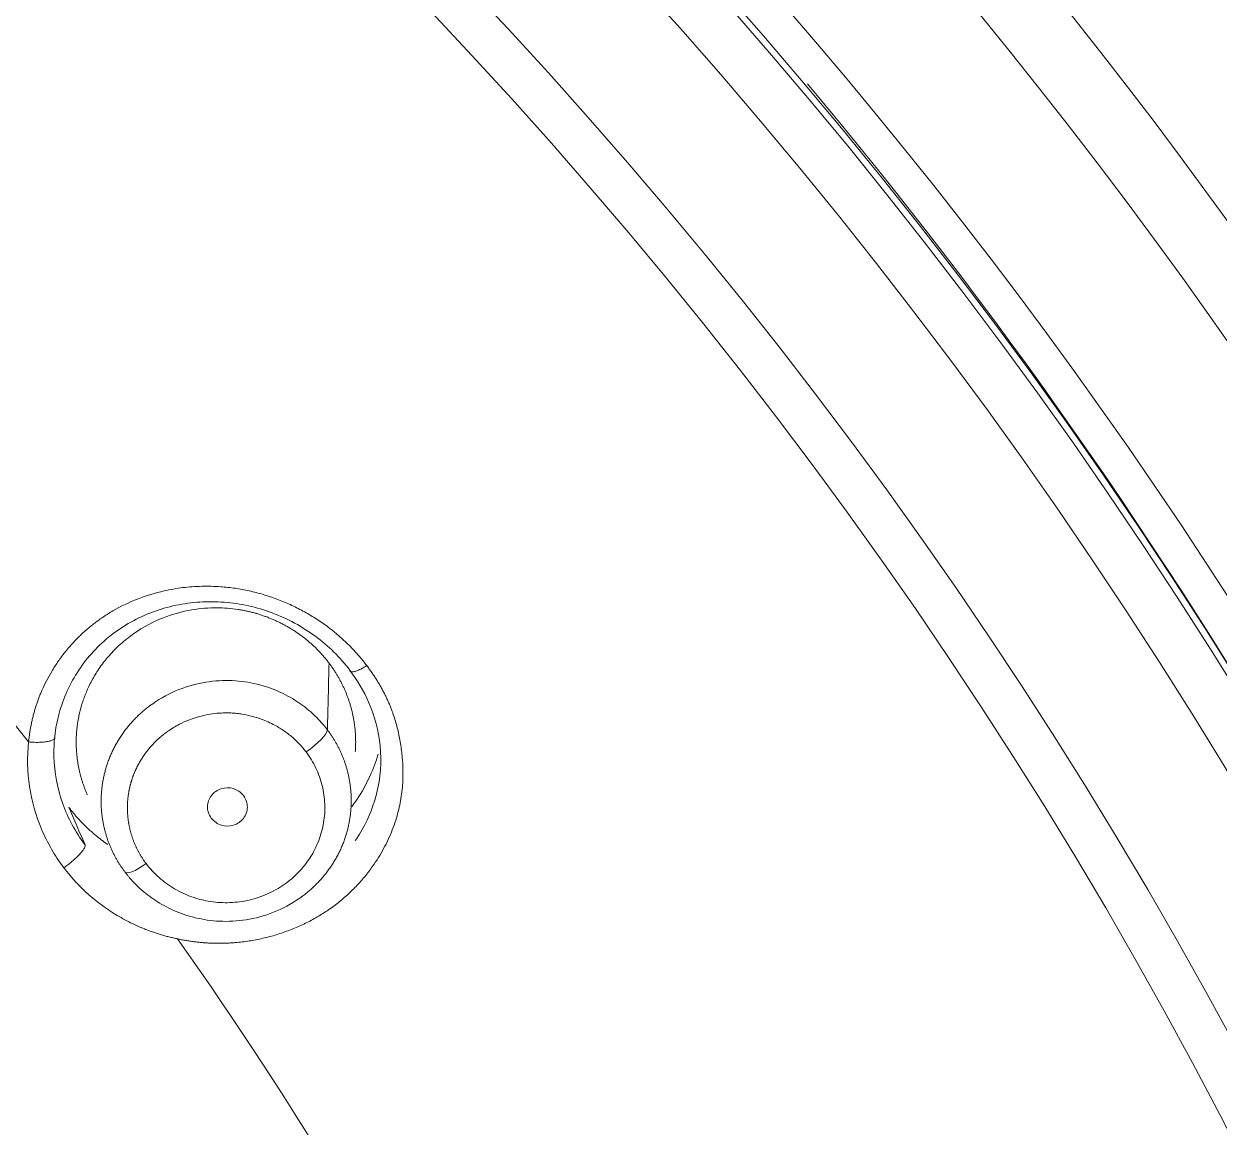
# Model space of a CAD drawing. Extents: x 19821 to 22981, y -91 to 2224.
# Drawn here: x 20782.71 to 20796.28, y 1236.83 to 1249.35 of the extents above; entities that cross this region are included whole.
import ezdxf

# ---------------------------------------------------------------- set-up
doc = ezdxf.new("R2010")
doc.units = 0
doc.header["$LTSCALE"] = 10
doc.header["$MEASUREMENT"] = 0
doc.layers.add('1', color=7, linetype='CONTINUOUS')

msp = doc.modelspace()

# ---------------------------------------------------------------- linework, layer by layer
at = {"layer": '1', "color": 7, "linetype": 'Continuous', "lineweight": 13}
msp.add_line((20786.4073618368, 1242.014624122625), (20786.40736234327, 1242.014645130029), dxfattribs=at)
at = {"layer": '1', "color": 7, "linetype": 'Continuous', "lineweight": 18}
for centre, major_axis, ratio, start_param, end_param in [((20744.93100807942, 1212.861490430494), (62.57703589943, 0), 0.9612616959385202, 0, 3.141593206878729), ((20744.93100807943, 1212.246531548563), (-60.5, 0), 0.9612616959383172, 2.420581370698847, 4.712388980392485), ((20744.93100807943, 1212.384350226471), (60, 0), 0.9612616959383171, 4.724169612251052, 7.853981633982277), ((20744.93100807943, 1212.384350226471), (-59.925, 0), 0.9612616959383171, 1.570796326805784, 4.712388980392484), ((20744.93100807943, 1212.542884949659), (-59.925, 0), 0.9612616959383171, 3.14159265931973, 3.81953853723583), ((20785.9096061595, 1241.169076759238), (0.2395558133773922, 0.1805826644781737), 0.2231735886216151, 4.546255951869727, 6.108139448647211), ((20784.09477280762, 1239.901619575449), (-0.2395542298083578, -0.1805847732697798), 0.2232231450536795, 6.229464851439817, 7.68672945488295)]:
    msp.add_ellipse(centre, major_axis=major_axis, ratio=ratio, start_param=start_param, end_param=end_param, dxfattribs=at)
at = {"layer": '1', "color": 7, "linetype": 'Continuous', "lineweight": 13}
for centre, major_axis, ratio, start_param, end_param in [((20744.93100807943, 1212.541177986808), (61.96284250743, 0), 0.9612616959383171, 0.4239591328999139, 1.570796326820859), ((20744.93100807943, 1212.246531548563), (-59.42499999999999, 0), 0.9612616959383172, 1.57079632680269, 4.70193997549423), ((20744.93100807943, 1212.246531548563), (-57.94795379563, 0), 0.9612616959383172, 1.579186643142851, 4.712388980392485), ((20744.93100807943, 1212.291039360163), (57.40309474942, 0), 0.9612616959383172, 4.721078928829572, 7.853981633982278), ((20744.93100807943, 1213.073443616014), (-47.825, 0), 0.9612616959383173, 3.79997457909038, 3.949286193912288), ((20744.93100807943, 1213.073443616014), (-47.825, 0), 0.9612616959383173, 3.590535068855235, 3.73984668367378)]:
    msp.add_ellipse(centre, major_axis=major_axis, ratio=ratio, start_param=start_param, end_param=end_param, dxfattribs=at)
at = {"layer": '1', "color": 7, "linetype": 'Continuous', "lineweight": 18}
for points, knots in [([(20807.83013258362, 1218.028395303761), (20807.83009772992, 1219.201534630293), (20807.79451107177, 1220.363144359714), (20807.65649296922, 1222.659558146749), (20807.55406298769, 1223.794362629575), (20807.28673348212, 1226.033877563589), (20807.12183530389, 1227.138588533173), (20806.73401577585, 1229.315071350279), (20806.51109565349, 1230.386843794175), (20806.0117111331, 1232.495030958409), (20805.73524784437, 1233.53144633877), (20805.13325336308, 1235.566908362037), (20804.80772316319, 1236.565955715241), (20804.11203718499, 1238.525057651513), (20803.37172661739, 1240.445167539284), (20802.14052748494, 1243.204579826225), (20800.80147463485, 1245.840488813476), (20799.36712331265, 1248.351100029046), (20797.84964905187, 1250.735503284117), (20796.26080150214, 1252.993600811224), (20794.61186657803, 1255.126035848671), (20792.91363638316, 1257.134122278842), (20791.75546974632, 1258.391225122721), (20790.87952536469, 1259.304056215836), (20790.43972122144, 1259.752974740323), (20789.92392087802, 1260.263746838181), (20789.66540895136, 1260.515911916563), (20789.53600776757, 1260.641191818246), (20789.47127182965, 1260.703631439816), (20789.43889514372, 1260.73480120982), (20789.42270463642, 1260.750373589836), (20789.41460884356, 1260.758156654249), (20789.41056081256, 1260.762047405138), (20789.40853676344, 1260.763992585264), (20789.40752473048, 1260.764965126498), (20789.40709100027, 1260.765381919421), (20789.4068018464, 1260.765659779045), (20789.4066959699, 1260.765761519415), (20787.90509952382, 1262.20867799155), (20786.33337676491, 1263.572766014735), (20783.06857249459, 1266.13326911883), (20781.37549951299, 1267.329684318403), (20777.88783876967, 1269.546634577834), (20776.09325919072, 1270.567170615819), (20772.42274415868, 1272.42630132633), (20770.54681646061, 1273.264897762705), (20766.73383965808, 1274.756192591304), (20764.79679781251, 1275.408893454457), (20760.88167727899, 1276.526481170611), (20758.90360529766, 1276.99137111966), (20754.92614946153, 1277.733377925317), (20752.92677171687, 1278.010498419293), (20748.92587731413, 1278.378862784801), (20746.9243661371, 1278.47011075074), (20744.93100898635, 1278.470238262904)], [0, 0, 0, 0, 0.03124999999976268, 0.03124999999976268, 0.06249999999952535, 0.06249999999952535, 0.09374999999928803, 0.09374999999928803, 0.1249999999990507, 0.1249999999990507, 0.1562499999988134, 0.1562499999988134, 0.1874999999985761, 0.1874999999985761, 0.2187499999983387, 0.2499999999981014, 0.2812499999978641, 0.3124999999976268, 0.3437499999973895, 0.3749999999971523, 0.4062499999969151, 0.4374999999966779, 0.4687499999964407, 0.4687499999964407, 0.4843749999963221, 0.4921874999962627, 0.4960937499962328, 0.4980468749962177, 0.4990234374962104, 0.4995117187462068, 0.499755859371205, 0.4998779296837041, 0.4999389648399537, 0.4999694824180784, 0.4999847412071408, 0.499992370601672, 0.499992370601672, 0.4999999999962033, 0.4999999999962033, 0.5624999999966779, 0.5624999999966779, 0.6249999999971524, 0.6249999999971524, 0.687499999997627, 0.687499999997627, 0.7499999999981016, 0.7499999999981016, 0.8124999999985762, 0.8124999999985762, 0.8749999999990508, 0.8749999999990508, 0.9374999999995254, 0.9374999999995254, 1, 1, 1, 1]), ([(20782.75976766099, 1241.201085820118), (20782.76056971153, 1241.208991835164), (20782.76217161034, 1241.224782156916), (20782.76491575069, 1241.248396091085), (20782.76790611509, 1241.27191471924), (20782.77116749772, 1241.295335350278), (20782.7746936126, 1241.318658618538), (20782.77848646867, 1241.341884261115), (20782.7825458594, 1241.365012245009), (20782.78687216881, 1241.388042466179), (20782.79146562216, 1241.410974829886), (20782.79632648606, 1241.433809229218), (20782.80145501499, 1241.456545550807), (20782.80685146559, 1241.479183673283), (20782.8125160928, 1241.501723467672), (20782.81844915087, 1241.524164797267), (20782.82465089309, 1241.54650751765), (20782.83112157184, 1241.568751476663), (20782.8378614385, 1241.590896514417), (20782.84487074366, 1241.612942463184), (20782.85214973638, 1241.634889147754), (20782.85969866664, 1241.656736384028), (20782.86751777633, 1241.678483984196), (20782.87560733277, 1241.700131737357), (20782.88396750341, 1241.721679481777), (20782.89259882366, 1241.74312683509), (20782.90150044988, 1241.764474201574), (20782.92369026104, 1241.815848034301), (20782.96193148072, 1241.896049817332), (20783.02114572831, 1242.002546622008), (20783.08718916459, 1242.105514022512), (20783.1601006599, 1242.20489097051), (20783.23920932197, 1242.299888034192), (20783.32399412705, 1242.389808690212), (20783.41410986038, 1242.473787393448), (20783.50963159059, 1242.551911228301), (20783.61061061932, 1242.624118641842), (20783.76879201092, 1242.722520519277), (20783.99539411061, 1242.831448718519), (20784.26507546277, 1242.912997417477), (20784.51022565343, 1242.955717493037), (20784.72473352603, 1242.971462183299), (20784.92319034019, 1242.966485740625), (20785.10351554637, 1242.946897895722), (20785.26453838096, 1242.917476672219), (20785.42318496806, 1242.876431935329), (20785.57863292316, 1242.823992358964), (20785.72980495942, 1242.761144090807), (20785.87556349938, 1242.688523519982), (20786.01535727607, 1242.606327807472), (20786.11693403184, 1242.536762706094), (20786.18429243017, 1242.486094319232), (20786.22018929591, 1242.45790470417), (20786.25543285215, 1242.429036372779), (20786.29001991633, 1242.399488472179), (20786.32394931289, 1242.369264001547), (20786.35721927637, 1242.338364871877), (20786.38982818524, 1242.306793252817), (20786.4217742206, 1242.274551120794), (20786.45305599798, 1242.24164071914), (20786.48367037455, 1242.208063164526), (20786.51362061523, 1242.173823577219), (20786.54288579874, 1242.138911876209), (20786.57153554809, 1242.103374795074), (20786.59000595316, 1242.079206258827), (20786.59925936053, 1242.067098169658)], [0, 0, 0, 0, 0.004807598211173302, 0.009601995717585434, 0.01438380643158646, 0.0191536494966771, 0.02391214911948726, 0.02865993439302683, 0.03339763911136876, 0.03812590157602639, 0.04284536439416761, 0.04755667426901837, 0.05226048178270938, 0.05695744117190009, 0.06164821009658113, 0.06633344940240518, 0.07101382287699554, 0.07568999700067923, 0.08036264069212051, 0.08503242504935901, 0.08970002308676155, 0.09436610946845674, 0.09903136023877614, 0.103696452550315, 0.1083620643901481, 0.1130288743048449, 0.1176975611248438, 0.122368803688808, 0.1469182714164262, 0.1714636914474834, 0.1960940427754621, 0.2208982774895629, 0.2459644400827919, 0.2707668363624098, 0.2954820024184532, 0.3202046689104512, 0.3450309458998149, 0.3700572250790965, 0.4319280817799689, 0.4947123456250521, 0.5368442066834986, 0.57884144144514, 0.6211205105783445, 0.6530536782365033, 0.6847938995435434, 0.7165176943848152, 0.7484015774874578, 0.7801617162571592, 0.8116772018231567, 0.8431065598764845, 0.8746088485981507, 0.883532906309668, 0.892446257099041, 0.9013528408415497, 0.9102566024158729, 0.9191614864363408, 0.9280714319780736, 0.9369903673299578, 0.9459222048100335, 0.954870835676911, 0.9638401251694275, 0.972833907704815, 0.9818559822633912, 0.9909101079850625, 1, 1, 1, 1]), ([(20783.05671855379, 1241.262721405374), (20783.06633961311, 1241.351975030067), (20783.08301588254, 1241.440433138288), (20783.13019883934, 1241.613548984188), (20783.16075809705, 1241.69819180786), (20783.23499378171, 1241.86159066154), (20783.27864541833, 1241.94035372441), (20783.37802577071, 1242.089999364672), (20783.4337984736, 1242.160843101856), (20783.55603204321, 1242.292994131213), (20783.62247551458, 1242.354316783272), (20783.76442081869, 1242.465982394966), (20783.83994522449, 1242.516274774643), (20783.99824914804, 1242.604872499693), (20784.08102002604, 1242.643197204406), (20784.25189277595, 1242.707123088772), (20784.33999942059, 1242.732678416716), (20784.51959643161, 1242.770678874524), (20784.61108466443, 1242.783144502279), (20784.79546906288, 1242.794852891757), (20784.88836517598, 1242.794059534559), (20785.07359420618, 1242.779363081796), (20785.16592715445, 1242.765481316079), (20785.34805911478, 1242.724989233502), (20785.43785746653, 1242.698341976454), (20785.6129537573, 1242.632899589765), (20785.69825221325, 1242.594133370596), (20785.86238849119, 1242.50538414989), (20785.94120968018, 1242.455370436806), (20786.09053138898, 1242.345186405281), (20786.1610478555, 1242.285045530903), (20786.29209148977, 1242.15602079194), (20786.3525908326, 1242.087093123384), (20786.40732690195, 1242.01459985382)], [0, 0, 0, 0, 0.0625, 0.0625, 0.125, 0.125, 0.1875, 0.1875, 0.25, 0.25, 0.3125, 0.3125, 0.375, 0.375, 0.4375, 0.4375, 0.5, 0.5, 0.5625, 0.5625, 0.625, 0.625, 0.6875, 0.6875, 0.75, 0.75, 0.8125, 0.8125, 0.875, 0.875, 0.9375, 0.9375, 1, 1, 1, 1]), ([(20783.42584566318, 1240.601766827378), (20783.42150837759, 1240.611589707557), (20783.41223329063, 1240.633225459386), (20783.39870729683, 1240.666965837188), (20783.38532831534, 1240.703012463784), (20783.37287016492, 1240.739450549233), (20783.36134687882, 1240.77625886954), (20783.35077198738, 1240.813415710904), (20783.34115850087, 1240.850898879497), (20783.33251889215, 1240.888685711614), (20783.3248650796, 1240.926753084446), (20783.31820841015, 1240.965077427392), (20783.31255964255, 1241.003634733966), (20783.30792893082, 1241.042400574257), (20783.30432580795, 1241.081350107977), (20783.30175916982, 1241.120458098018), (20783.30023725951, 1241.15969892481), (20783.2997676513, 1241.199046600387), (20783.30035723735, 1241.238474786191), (20783.30201220588, 1241.277956799597), (20783.30473805251, 1241.31746566529), (20783.30853946943, 1241.356974001382), (20783.31342069334, 1241.396454526811), (20783.32279652503, 1241.458437181738), (20783.34066200493, 1241.546277950962), (20783.37379928696, 1241.662243859899), (20783.42104257661, 1241.786374774109), (20783.48503802879, 1241.916680364714), (20783.56836545974, 1242.050569643174), (20783.67337850913, 1242.18476927587), (20783.80207672045, 1242.315312070739), (20784.0003085584, 1242.472886081156), (20784.2709935432, 1242.617487710452), (20784.59589998414, 1242.707218363447), (20784.88314991691, 1242.730299598524), (20785.0655446508, 1242.715841985281), (20785.15833491365, 1242.701094778443), (20785.18012446012, 1242.697330957311), (20785.20183222264, 1242.693280371922), (20785.22345469741, 1242.688944663834), (20785.24498778767, 1242.684325627007), (20785.26642760556, 1242.679425077406), (20785.28777025834, 1242.674244886911), (20785.30901190631, 1242.66878697327), (20785.33014874799, 1242.663053301814), (20785.35117702477, 1242.657045884008), (20785.37209302032, 1242.65076677685), (20785.39289306137, 1242.644218082039), (20785.41357351812, 1242.637401945199), (20785.43413080476, 1242.630320555083), (20785.45456137985, 1242.622976142777), (20785.47486174685, 1242.615370980906), (20785.49502845446, 1242.607507382832), (20785.51505809709, 1242.599387701851), (20785.53494731525, 1242.591014330389), (20785.55469279589, 1242.582389699196), (20785.5742912728, 1242.573516276537), (20785.59373952697, 1242.564396567384), (20785.61303438693, 1242.555033112606), (20785.63217272903, 1242.545428488155), (20785.65115147782, 1242.535585304255), (20785.66996760629, 1242.525506204591), (20785.68861813617, 1242.515193865494), (20785.70710013823, 1242.504650995126), (20785.72541073249, 1242.493880332673), (20785.74354708848, 1242.482884647527), (20785.76150642548, 1242.471666738473), (20785.77928601272, 1242.460229432882), (20785.79688316958, 1242.448575585899), (20785.81429526578, 1242.436708079629), (20785.83151972159, 1242.424629822334), (20785.84855400791, 1242.412343747624), (20785.8653956465, 1242.39985281365), (20785.88204221008, 1242.387160002305), (20785.89849132244, 1242.374268318417), (20785.9147406586, 1242.361180788955), (20785.93078794484, 1242.347900462227), (20785.94663095882, 1242.334430407092), (20785.96226752968, 1242.320773712161), (20785.97769553804, 1242.306933485012), (20785.9929129161, 1242.292912851407), (20786.00791764762, 1242.278714954497), (20786.02270776807, 1242.264342954085), (20786.03728136433, 1242.249800025688), (20786.0516365756, 1242.235089360375), (20786.06577159017, 1242.220214161728), (20786.07968465742, 1242.20517765353), (20786.09337404282, 1242.189983047513), (20786.10683819569, 1242.174633659934), (20786.12007512367, 1242.159132473685), (20786.13308472311, 1242.143483766149), (20786.14586009655, 1242.127687040928), (20786.15841990004, 1242.111759632298), (20786.1666032387, 1242.101015339265), (20786.17069254714, 1242.095646292464)], [0, 0, 0, 0, 0.007206846229257506, 0.01580301876885805, 0.02441778590087252, 0.03305114296197935, 0.04170308510808354, 0.05037360731508218, 0.05906270437961769, 0.06777037091982026, 0.07649660137605326, 0.0852413900116479, 0.09400473091362228, 0.1027866179934057, 0.1115870449875529, 0.1204060054584441, 0.129243492794993, 0.1380995002133322, 0.1469740207575033, 0.1558670473001377, 0.1647785725431297, 0.1737085890183021, 0.1826570890880725, 0.1916240649461021, 0.2160026818245767, 0.2430551203922038, 0.2727792231971908, 0.305172484220103, 0.3402320637630345, 0.3779547981197129, 0.4183372061059645, 0.461375493625912, 0.5445725183398681, 0.6171879232736196, 0.6792277689603381, 0.7306969541890737, 0.7354927117233983, 0.7402830307454776, 0.7450679157901798, 0.7498473713899063, 0.7546214020746203, 0.7593900123718554, 0.7641532068067377, 0.7689109899020041, 0.7736633661780198, 0.7784103401528052, 0.7831519163420338, 0.7878880992590771, 0.7926188934149998, 0.7973443033185985, 0.8020643334764055, 0.8067789883927156, 0.8114882725696029, 0.8161921905069435, 0.820890746702426, 0.8255839456515786, 0.83027179184779, 0.8349542897823229, 0.8396314439443348, 0.8443032588209005, 0.8489697388970305, 0.8536308886556889, 0.8582867125778173, 0.8629372151423514, 0.8675824008262413, 0.8722222741044742, 0.8768568394500963, 0.8814861013342215, 0.8861100642260686, 0.8907287325929713, 0.8953421109003968, 0.8999502036119783, 0.9045530151895231, 0.90915055009304, 0.9137428127807602, 0.9183298077091548, 0.9229115393329625, 0.927488012105204, 0.9320592304772058, 0.9366251988986222, 0.9411859218174584, 0.9457414036800909, 0.9502916489312825, 0.9548366620142206, 0.9593764473705201, 0.9639110094402583, 0.9684403526619925, 0.9729644814727825, 0.9774834003082123, 0.981997113602413, 0.9865056257880883, 0.9910089412965334, 0.995507064557653, 1, 1, 1, 1]), ([(20786.17069254714, 1242.095646292461), (20786.17823342139, 1242.085521810297), (20786.19333145716, 1242.065250978479), (20786.21500746822, 1242.034144039504), (20786.235981237, 1242.002502486015), (20786.25616425308, 1241.970292846553), (20786.27555789773, 1241.937544793085), (20786.2941398106, 1241.904271711937), (20786.31189445818, 1241.87049205014), (20786.32880493852, 1241.836223571036), (20786.34485520631, 1241.801484891661), (20786.36002949667, 1241.766295062028), (20786.37431250214, 1241.730673670112), (20786.38768934697, 1241.694640804856), (20786.40014561598, 1241.658217056673), (20786.41166736857, 1241.62142350719), (20786.42224115672, 1241.584281721205), (20786.43185404166, 1241.546813737358), (20786.4404936109, 1241.509042058466), (20786.44814799489, 1241.470989641252), (20786.45480588362, 1241.43267988554), (20786.46045654308, 1241.394136622899), (20786.46508983141, 1241.35538410474), (20786.46869621499, 1241.316446989846), (20786.47126678422, 1241.277350331399), (20786.472793269, 1241.238119563289), (20786.47326805427, 1241.198780486503), (20786.47268419424, 1241.159359252591), (20786.4711458268, 1241.122525624793), (20786.46958075247, 1241.098852714277), (20786.46877092363, 1241.08833042147)], [0, 0, 0, 0, 0.03494622016001731, 0.06996791935107693, 0.1050652181298286, 0.1402382371241883, 0.1754870970354819, 0.2108119186405772, 0.2462128227939868, 0.2816899304299887, 0.317243362564681, 0.352873240298072, 0.3885796848161053, 0.4243628173926985, 0.4602227593917478, 0.4961596322691426, 0.5321735575747377, 0.5682646569543128, 0.6044330521515232, 0.6406788650098508, 0.6770022174744942, 0.7134032315942946, 0.7498820295236079, 0.7864387335241984, 0.8230734659670665, 0.8597863493343162, 0.8965775062209755, 0.9334470593367996, 0.9703951315080906, 1, 1, 1, 1]), ([(20786.40738033737, 1242.014636986918), (20786.4932365207, 1241.901033543412), (20786.65412517427, 1241.626465468507), (20786.78093874178, 1241.143517645419), (20786.75316150701, 1240.760973367916), (20786.69621931252, 1240.557186501248), (20786.68765967417, 1240.529496986383)], [0, 0, 0, 0, 0.2618343574176484, 0.5878534746516584, 0.9435661038912269, 1, 1, 1, 1]), ([(20786.59925936053, 1242.067098169658), (20786.60412075924, 1242.060625483421), (20786.61382257289, 1242.047708049688), (20786.62807667874, 1242.028208135138), (20786.64207096218, 1242.008671904689), (20786.65578647838, 1241.989087858342), (20786.6692281613, 1241.969459503151), (20786.68239458646, 1241.949786341464), (20786.69528602235, 1241.930068933261), (20786.70790228622, 1241.910307548019), (20786.72024331521, 1241.890502523787), (20786.7323090142, 1241.870654171538), (20786.74409929632, 1241.850762800665), (20786.75561407217, 1241.830828712187), (20786.76685325271, 1241.810852200573), (20786.77781674846, 1241.79083355326), (20786.78850446973, 1241.770773050793), (20786.79891632657, 1241.750670966792), (20786.80905222878, 1241.730527567976), (20786.81891208583, 1241.710343114147), (20786.82849580732, 1241.690117858264), (20786.83780330123, 1241.669852046209), (20786.84683448035, 1241.649545917691), (20786.85558923857, 1241.629199702917), (20786.86406753908, 1241.608813635006), (20786.87226908614, 1241.588387903842), (20786.88019454667, 1241.567922827832), (20786.89430049427, 1241.530096549971), (20786.91344255407, 1241.474098374286), (20786.93571145496, 1241.399018774546), (20786.95526485692, 1241.321889049859), (20786.97772454802, 1241.216184980436), (20786.99841233301, 1241.08210974751), (20787.00944387459, 1240.939003554176), (20787.01080801853, 1240.815335563987), (20787.00605527127, 1240.711435422296), (20786.99547436551, 1240.609064886666), (20786.97905057666, 1240.508223462964), (20786.9568187919, 1240.4089008445), (20786.93809316752, 1240.343732371628), (20786.9278120599, 1240.311426388667), (20786.92780805315, 1240.311413798875)], [0, 0, 0, 0, 0.01263346303874114, 0.02521239492159794, 0.03773806016366373, 0.05021174108287552, 0.0626347376904382, 0.07500836756036901, 0.08733396567789783, 0.09961288426575633, 0.1118464925883121, 0.1240361767328197, 0.136183339367532, 0.1482893994762982, 0.1603557920694395, 0.172383967870598, 0.1843753929795668, 0.1963315485108909, 0.2082539302084007, 0.2201440480356612, 0.2320034257425837, 0.2438336004084364, 0.2556361219616147, 0.2674125526766211, 0.2791644666487552, 0.2908934492471564, 0.3026010965469042, 0.314289014740986, 0.3555809626519231, 0.39763164821929, 0.4404991808449581, 0.4842383340055477, 0.5728995034458364, 0.6612404980990471, 0.7188461544210739, 0.7757891348017055, 0.8322188719928192, 0.888288977455667, 0.9441560289889209, 0.9999782372725732, 1, 1, 1, 1]), ([(20786.15229752718, 1241.337889802156), (20786.1488982103, 1241.342345036029), (20786.14209480422, 1241.351261758523), (20786.13166919591, 1241.364493086332), (20786.12107432362, 1241.37762798159), (20786.11029537311, 1241.390653320989), (20786.0600772196, 1241.449847241921), (20785.95736697614, 1241.553271472266), (20785.77984156599, 1241.685054858132), (20785.56454325245, 1241.796162604147), (20785.31299490755, 1241.874625675475), (20785.03041767816, 1241.907650381264), (20784.72655139141, 1241.882528225303), (20784.41643105008, 1241.788320920957), (20784.20691849144, 1241.667367696367), (20784.08751501538, 1241.574130568081), (20784.04317371246, 1241.536465134001), (20784.00087521015, 1241.497430113698), (20783.96063918369, 1241.457135225897), (20783.92248716716, 1241.415691487732), (20783.88643256708, 1241.373207610773), (20783.85248360808, 1241.329790634351), (20783.82064286922, 1241.285545464406), (20783.79090772785, 1241.240574726522), (20783.76327056868, 1241.194978560422), (20783.73771905823, 1241.148854453861), (20783.71423640395, 1241.10229708943), (20783.69280161796, 1241.055398210563), (20783.67338977871, 1241.008246504382), (20783.65597229129, 1240.960927501212), (20783.64051714498, 1240.91352349001), (20783.6269891674, 1240.866113449064), (20783.61535027446, 1240.818772991262), (20783.60555971558, 1240.771574323233), (20783.59757431332, 1240.724586217652), (20783.59134869724, 1240.67787399798), (20783.58683553114, 1240.63149953493), (20783.58398573352, 1240.585521253933), (20783.58274869086, 1240.539994152898), (20783.58307246322, 1240.494969829543), (20783.58490398224, 1240.450496517627), (20783.58818924096, 1240.406619131366), (20783.59287347561, 1240.363379317402), (20783.59890133901, 1240.320815513628), (20783.60621706572, 1240.278963014274), (20783.61476462866, 1240.237854040612), (20783.62448788741, 1240.1975178167), (20783.63533072808, 1240.157980649571), (20783.64723719495, 1240.119266013387), (20783.66015161347, 1240.081394636755), (20783.67401870643, 1240.044384593756), (20783.68878369768, 1240.008251394298), (20783.70439242403, 1239.973008087663), (20783.72079138092, 1239.938665326442), (20783.73792797472, 1239.905231581971), (20783.75574998496, 1239.872712810597), (20783.77420788073, 1239.841114130426), (20783.79324667445, 1239.810434152444), (20783.81283596658, 1239.780686146993), (20783.83286048144, 1239.751821202208), (20783.84673660299, 1239.733140991477), (20783.85362307914, 1239.723870329998)], [0, 0, 0, 0, 0.003868486605274475, 0.007742404220067887, 0.01162175286253052, 0.01550653254996437, 0.01939674329867808, 0.06511036068710761, 0.115265789165521, 0.1698603980728053, 0.2288910201391953, 0.2923537997372409, 0.3602440035264519, 0.4325557949136037, 0.5092819733482086, 0.5226462701144002, 0.5358905861113211, 0.5490149242554914, 0.5620192884145859, 0.5749036833582338, 0.5876681147097174, 0.6003125888985672, 0.6128371131140391, 0.6252416952594966, 0.6375263439076813, 0.6496910682568874, 0.6617358780880263, 0.6736607837226032, 0.6854657959815873, 0.6971509261451764, 0.7087161859134834, 0.7201615873681163, 0.731487142934666, 0.7426928653461038, 0.753778767607084, 0.7647448629591684, 0.7755911648469499, 0.7863176868851012, 0.796924442826335, 0.8074114465302853, 0.81777871193331, 0.8280262530192106, 0.8381540837908991, 0.848162218242964, 0.8580506703351972, 0.8678194539670446, 0.8774685829529949, 0.886998070998929, 0.8964079316794041, 0.9056981784159011, 0.9148688244560361, 0.9239198828537388, 0.9328513664504056, 0.9416632878570433, 0.9503556594373963, 0.9589284932920898, 0.9673818012437796, 0.9757155948233333, 0.9839298852570427, 0.9920246834549146, 1, 1, 1, 1]), ([(20783.85362042404, 1239.72386857497), (20783.85706609155, 1239.719352960286), (20783.8639357133, 1239.710350186569), (20783.87442440137, 1239.697044294199), (20783.88500109437, 1239.683937676784), (20783.89567690341, 1239.671040674064), (20783.94532728658, 1239.612512984447), (20784.04697464095, 1239.509960290217), (20784.22290520522, 1239.378722319692), (20784.43697422639, 1239.267384233836), (20784.68792595883, 1239.188126700152), (20784.97074078014, 1239.154077012543), (20785.27574963209, 1239.178384125486), (20785.58778220879, 1239.272485430732), (20785.79867766189, 1239.394066573062), (20785.91878675143, 1239.487908940072), (20785.96324462928, 1239.525706191959), (20786.00564352435, 1239.564878105821), (20786.04596390837, 1239.605313556053), (20786.08418449339, 1239.646899996295), (20786.12029223178, 1239.689527293288), (20786.1542793573, 1239.733087039601), (20786.186143842, 1239.77747303476), (20786.21588894394, 1239.822581431817), (20786.24352299017, 1239.868310946981), (20786.26905909424, 1239.914563027833), (20786.29251488926, 1239.961242008402), (20786.31391225648, 1240.008255244338), (20786.33327705605, 1240.055513230747), (20786.35063885952, 1240.102929702821), (20786.36603068519, 1240.150421720089), (20786.37948873721, 1240.197909734947), (20786.39105214918, 1240.245317646209), (20786.40076273279, 1240.292572838412), (20786.40866473229, 1240.339606207612), (20786.41480458522, 1240.386352174443), (20786.41923068996, 1240.43274868517), (20786.42199318046, 1240.478737201497), (20786.42314370855, 1240.524262679879), (20786.42273523418, 1240.569273541062), (20786.4208218237, 1240.613721630592), (20786.41745845664, 1240.657562170988), (20786.41270084085, 1240.700753706285), (20786.40660523633, 1240.743258039628), (20786.39922828778, 1240.78504016456), (20786.39062686577, 1240.826068190662), (20786.38085791676, 1240.86631326414), (20786.36997832174, 1240.905749483975), (20786.35804476338, 1240.944353814139), (20786.34511360208, 1240.982105992682), (20786.33124075923, 1241.018988437179), (20786.31648161296, 1241.054986150889), (20786.30089088621, 1241.090086615894), (20786.28452260069, 1241.124279725614), (20786.26742982628, 1241.157557567175), (20786.2496652136, 1241.189914748209), (20786.2312786998, 1241.221346732028), (20786.2123255725, 1241.25185544623), (20786.19283674534, 1241.281428334656), (20786.17292699613, 1241.310114345914), (20786.1591369389, 1241.328677306722), (20786.15229454885, 1241.33788792972)], [0, 0, 0, 0, 0.003921000295557931, 0.007817291970782889, 0.01168887573164559, 0.01553575227241693, 0.01935792227559999, 0.06457345313023524, 0.1143709244047263, 0.168750230807361, 0.2277112599794945, 0.2912537375338883, 0.3593770322298268, 0.4320799226338559, 0.5093603260895486, 0.52276614757888, 0.5360504286527853, 0.549213142775019, 0.5622542648083049, 0.5751737709650733, 0.5879716387590698, 0.600647846957819, 0.6132023755359799, 0.6256352056295565, 0.6379463194909977, 0.6501357004451732, 0.6622033328462313, 0.6741492020353539, 0.6859732942993867, 0.6976755968303721, 0.7092560976859755, 0.7207147857508052, 0.7320516506986423, 0.7432666829555681, 0.754359873663998, 0.7653312146476335, 0.7761806983773202, 0.7869083179378267, 0.7975140669955461, 0.8079979397671113, 0.8183599309889502, 0.8286000358877679, 0.8387182501519597, 0.8487145699039732, 0.8585889916736126, 0.8683415123722865, 0.8779721292682198, 0.8874808399626278, 0.896867642366845, 0.9061325346804496, 0.9152755153703555, 0.9242965831508905, 0.9331957369648904, 0.9419729759657941, 0.9506282995007532, 0.959161707094779, 0.9675731984359328, 0.9758627733615773, 0.9840304318456963, 0.9920761739873096, 1, 1, 1, 1]), ([(20783.15975868786, 1239.77224975475), (20783.05543614176, 1239.910238138111), (20782.88780044432, 1240.200995861923), (20782.7488121424, 1240.694997389523), (20782.74144632534, 1241.029747195546), (20782.75976493771, 1241.201061682248)], [0, 0, 0, 0, 0.3333388388232051, 0.6666776776465102, 1, 1, 1, 1]), ([(20783.40089336688, 1240.03273699558), (20783.39916480567, 1240.035023370329), (20783.29200183567, 1240.177483729617), (20783.11891927632, 1240.498585364315), (20783.03801706583, 1240.928096136549), (20783.04856167451, 1241.186798046104), (20783.05673986287, 1241.262719123855)], [0, 0, 0, 0, 0.006505642489128339, 0.4046561199666278, 0.8241100813886754, 1, 1, 1, 1]), ([(20786.43083245315, 1240.466855617308), (20786.45123946678, 1240.494176017523), (20786.52927259082, 1240.604729749167), (20786.63783984406, 1240.800133884086), (20786.70365186754, 1240.977629690602), (20786.72833714404, 1241.062543898087), (20786.72858394014, 1241.063395148077)], [0, 0, 0, 0, 0.1516358615205368, 0.602179254957068, 0.9960127042013879, 1, 1, 1, 1]), ([(20783.21508368528, 1240.460462378901), (20783.22351475394, 1240.449451434066), (20783.24039673971, 1240.427403622404), (20783.26668598802, 1240.394966776749), (20783.29371046237, 1240.36296901601), (20783.32153066102, 1240.331476737996), (20783.35012003845, 1240.300496222286), (20783.37947480687, 1240.270049824832), (20783.40958440855, 1240.240155473857), (20783.44043945296, 1240.210832166984), (20783.47202958041, 1240.182098476723), (20783.50434403478, 1240.153972935712), (20783.53737150819, 1240.126473916343), (20783.57110018189, 1240.099619646152), (20783.60551771481, 1240.073428186541), (20783.63366962933, 1240.052963535433), (20783.65034245274, 1240.041232510705), (20783.65519709891, 1240.037849161366)], [0, 0, 0, 0, 0.06832638161281071, 0.1368136173567488, 0.2054617150605466, 0.2742706807155639, 0.3432405184852607, 0.412371230714819, 0.481662817940365, 0.5511152788984096, 0.6207286105349581, 0.6905028080147111, 0.760437864730033, 0.8305337723098781, 0.9007905206287145, 0.9712080978152604, 1, 1, 1, 1])]:
    msp.add_open_spline(points, degree=3, knots=knots, dxfattribs=at)
at = {"layer": '1', "color": 7, "linetype": 'Continuous', "lineweight": 13}
for points, degree in [([(20786.17069254714, 1242.095646292461), (20786.16460634346, 1241.843092454351), (20786.15852013962, 1241.590538616462), (20786.15243393561, 1241.337984778795)], 3), ([(20783.40089254349, 1240.032736449074), (20783.36992440046, 1240.104024104045), (20783.30798811439, 1240.246599413987), (20783.24605182832, 1240.38917472393), (20783.21508368528, 1240.460462378901)], 3), ([(20784.44977037911, 1238.965092528694), (20784.06279093363, 1239.045018165863), (20783.39304388934, 1239.463303230636), (20783.15975868786, 1239.772248106718)], 2)]:
    msp.add_open_spline(points, degree=degree, dxfattribs=at)
for points, knots in [([(20786.59926091951, 1242.067101734378), (20786.59467064603, 1242.064229785783), (20786.56963652607, 1242.048827895765), (20786.53750573446, 1242.03105830088), (20786.50601749801, 1242.016071025008), (20786.48573305931, 1242.007605428655), (20786.46730690317, 1242.001128139645), (20786.4441004326, 1241.99500246918), (20786.42022029107, 1241.993580593652), (20786.40850551815, 1242.002485174333), (20786.40731038262, 1242.011912426273), (20786.4073790023, 1242.014638753505)], [0, 0, 0, 0, 0.03963123111700548, 0.2190960272618453, 0.3088284253342653, 0.3985608234066852, 0.4882932214791051, 0.5780256195515253, 0.7574904156963652, 0.936955211841205, 1, 1, 1, 1]), ([(20784.09464159809, 1239.818829101557), (20784.09133462808, 1239.823256570792), (20784.08473551128, 1239.832091663498), (20784.07512452465, 1239.845494824253), (20784.06575201433, 1239.858964483949), (20784.05663608166, 1239.872508888296), (20784.04777087942, 1239.886119725749), (20784.0391568212, 1239.89979316938), (20784.03079254453, 1239.913524278196), (20784.02267705266, 1239.927308488323), (20784.01480914748, 1239.941141217314), (20784.00718758333, 1239.955017970513), (20783.99981102897, 1239.968934313747), (20783.99267808053, 1239.982885881516), (20783.98578726098, 1239.996868375659), (20783.97913702305, 1240.010877566493), (20783.97272575129, 1240.02490929322), (20783.96655176433, 1240.038959464467), (20783.96061331705, 1240.053024058718), (20783.95490860271, 1240.067099124714), (20783.94943575517, 1240.081180781802), (20783.94419285097, 1240.095265220231), (20783.93917791144, 1240.109348701403), (20783.93438890482, 1240.123427558082), (20783.92982374827, 1240.137498194548), (20783.92548030997, 1240.151557086719), (20783.92135641108, 1240.165600782223), (20783.91744982777, 1240.17962590043), (20783.91375829318, 1240.193629132442), (20783.91027949933, 1240.207607241048), (20783.90701109908, 1240.221557060637), (20783.90395070799, 1240.235475497074), (20783.90109590619, 1240.24935952754), (20783.89844424019, 1240.263206200337), (20783.89599322473, 1240.277012634665), (20783.89374034451, 1240.290776020353), (20783.89168305595, 1240.304493617569), (20783.88981878895, 1240.318162756496), (20783.88814494851, 1240.331780836981), (20783.88665891643, 1240.345345328144), (20783.88535805295, 1240.358853767977), (20783.88423969831, 1240.372303762901), (20783.88330117436, 1240.385692987304), (20783.88253978607, 1240.399019183056), (20783.88195282307, 1240.412280158995), (20783.88153756109, 1240.425473790391), (20783.88129126346, 1240.438598018395), (20783.88121118244, 1240.451650849458), (20783.88129456074, 1240.464630354733), (20783.88153863273, 1240.477534669461), (20783.88194062587, 1240.490361992336), (20783.88249776198, 1240.503110584852), (20783.88320725847, 1240.515778770635), (20783.88406632964, 1240.528364934756), (20783.88507218782, 1240.540867523036), (20783.88622204457, 1240.553285041333), (20783.88751311183, 1240.565616054808), (20783.88894260305, 1240.577859187196), (20783.89050773425, 1240.590013120049), (20783.89220572505, 1240.602076591975), (20783.89403379978, 1240.614048397868), (20783.89598918839, 1240.625927388126), (20783.89806912746, 1240.637712467861), (20783.90027086116, 1240.649402596098), (20783.9025916421, 1240.660996784974), (20783.90502873228, 1240.672494098923), (20783.9075794039, 1240.683893653856), (20783.91024094022, 1240.695194616339), (20783.91301063633, 1240.706396202764), (20783.91588579994, 1240.717497678516), (20783.91886375214, 1240.728498357133), (20783.92194182811, 1240.73939759947), (20783.92511737779, 1240.750194812853), (20783.9283877666, 1240.760889450236), (20783.93175037604, 1240.771481009356), (20783.93520260433, 1240.78196903188), (20783.93874186702, 1240.792353102564), (20783.94236559752, 1240.802632848401), (20783.94607124766, 1240.812807937772), (20783.94985628826, 1240.822878079604), (20783.95371820954, 1240.832843022522), (20783.9576545217, 1240.842702554003), (20783.96166275528, 1240.852456499536), (20783.96574046165, 1240.862104721785), (20783.96988521341, 1240.871647119747), (20783.97409460478, 1240.881083627925), (20783.97836625195, 1240.890414215493), (20783.98269779345, 1240.899638885473), (20783.98708689047, 1240.908757673914), (20783.99153122717, 1240.917770649072), (20783.99602851095, 1240.926677910598), (20784.00057647277, 1240.935479588734), (20784.00517286734, 1240.944175843509), (20784.00981547341, 1240.952766863943), (20784.01450209394, 1240.961252867256), (20784.01923055631, 1240.969634098083), (20784.02399871254, 1240.977910827701), (20784.0288044394, 1240.986083353251), (20784.03364563857, 1240.994151996979), (20784.03852023682, 1241.002117105475), (20784.04342618607, 1241.009979048923), (20784.04836146352, 1241.01773822036), (20784.05332407172, 1241.025395034938), (20784.05831203869, 1241.032949929199), (20784.06332341791, 1241.040403360349), (20784.06835628842, 1241.047755805551), (20784.07340875483, 1241.055007761221), (20784.07847894735, 1241.062159742326), (20784.0835650218, 1241.069212281704), (20784.08866515957, 1241.076165929377), (20784.09377756766, 1241.083021251885), (20784.09890047863, 1241.089778831621), (20784.10403215052, 1241.096439266178), (20784.10917086689, 1241.103003167703), (20784.11431493666, 1241.10947116226), (20784.11946269412, 1241.115843889204), (20784.12461249881, 1241.12212200056), (20784.12976273545, 1241.128306160415), (20784.13491181382, 1241.134397044312), (20784.1400581687, 1241.140395338664), (20784.1452002597, 1241.146301740167), (20784.15033657117, 1241.152116955223), (20784.15546561206, 1241.157841699382), (20784.16058591581, 1241.163476696778), (20784.16569604015, 1241.169022679584), (20784.17079456701, 1241.174480387474), (20784.17588010232, 1241.179850567092), (20784.18095127586, 1241.185133971533), (20784.18600674111, 1241.190331359828), (20784.19104517503, 1241.195443496443), (20784.19606527793, 1241.200471150785), (20784.20106577323, 1241.205415096714), (20784.20604540734, 1241.210276112068), (20784.21100294939, 1241.215054978195), (20784.21593719109, 1241.219752479493), (20784.22084694647, 1241.224369402958), (20784.22573105175, 1241.228906537742), (20784.23058836503, 1241.233364674722), (20784.23541776618, 1241.23774460607), (20784.24021815654, 1241.242047124838), (20784.24498845875, 1241.246273024551), (20784.24972761649, 1241.250423098801), (20784.25443459429, 1241.25449814086), (20784.25910837729, 1241.258498943293), (20784.26374797099, 1241.262426297582), (20784.26835240106, 1241.266280993754), (20784.27292071305, 1241.270063820028), (20784.27745197222, 1241.273775562452), (20784.28194526326, 1241.277417004567), (20784.28639969007, 1241.280988927063), (20784.29081437553, 1241.284492107451), (20784.29518846122, 1241.287927319737), (20784.29952110726, 1241.291295334113), (20784.30381149199, 1241.294596916641), (20784.30805881177, 1241.297832828954), (20784.31226228078, 1241.301003827974), (20784.31642113063, 1241.304110665567), (20784.32053461051, 1241.30715408848), (20784.32460198578, 1241.310134837268), (20784.32862254179, 1241.313053648944), (20784.33259556903, 1241.315911246071), (20784.336520416, 1241.318708375356), (20784.38083441046, 1241.350004567247), (20784.46151414303, 1241.398878555504), (20784.57485054553, 1241.449857305581), (20784.66405000651, 1241.48021109556), (20784.75162132602, 1241.503598261475), (20784.84299232525, 1241.520754933466), (20784.94337910288, 1241.530030053214), (20785.03094393302, 1241.530960680581), (20785.1050997413, 1241.526519870974), (20785.22896457501, 1241.511558039036), (20785.38215670129, 1241.472387957489), (20785.52586530535, 1241.407660868706), (20785.61202011434, 1241.358126348545), (20785.66633461328, 1241.32244155015), (20785.7196148966, 1241.282678964327), (20785.77146143838, 1241.238743361873), (20785.82146444727, 1241.190601816396), (20785.8584063352, 1241.15006276069), (20785.88341046457, 1241.120060273973), (20785.89723420317, 1241.102821215249), (20785.90572213233, 1241.091732429785), (20785.90973722494, 1241.086487039566)], [0, 0, 0, 0, 0.004831898468212914, 0.00964213835183569, 0.01443071957667664, 0.01919764206948017, 0.02394290575792169, 0.0286665105706185, 0.0333684564371139, 0.03804874328789088, 0.04270737105436193, 0.04734433966887544, 0.05195964906471651, 0.05655329917610108, 0.06112528993817919, 0.065675621287036, 0.0702042931596926, 0.07471130549410113, 0.07919665822914959, 0.08366035130465757, 0.08810238466138308, 0.09252275824101434, 0.09692147198617815, 0.1012985258404268, 0.105653919748257, 0.1099876536550934, 0.1142997275072961, 0.1185901412521592, 0.1228588948379123, 0.1271059882137186, 0.1313314213296727, 0.1355351941368073, 0.1397173065870872, 0.1438777586334099, 0.1480165502296108, 0.1521336813304559, 0.1562291518916485, 0.1603029618698225, 0.1643551112225485, 0.1683855999083304, 0.1723944278866062, 0.1763815951177481, 0.1803471015630631, 0.184290947184792, 0.1882131319461088, 0.192113655811123, 0.1959925187448764, 0.1998497207133481, 0.2036852616834482, 0.2074991416230238, 0.2112913605008531, 0.2150619182866511, 0.2188108149510659, 0.2225380504656779, 0.2262436248030076, 0.2299275379365023, 0.2335897898405477, 0.237230380490464, 0.2408493098625033, 0.2444465779338549, 0.2480221846826388, 0.2515761300879124, 0.2551084141296646, 0.2586190367888214, 0.2621079980472388, 0.2655752978877119, 0.2690209362939692, 0.2724449132506691, 0.2758472287434103, 0.279227882758719, 0.2825868752840641, 0.2859242063078408, 0.2892398758193815, 0.2925338838089561, 0.2958062302677643, 0.2990569151879418, 0.3022859385625578, 0.3054933003856191, 0.3086790006520628, 0.3118430393577609, 0.3149854164995223, 0.3181061320750871, 0.3212051860831335, 0.3242825785232685, 0.327338309396041, 0.3303723787029267, 0.3333847864463411, 0.3363755326296319, 0.33934461725708, 0.342292040333904, 0.3452178018662536, 0.3481219018612163, 0.3510043403268103, 0.3538651172719905, 0.3567042327066461, 0.3595216866416014, 0.3623174790886118, 0.3650916100603745, 0.3678440795705128, 0.3705748876335896, 0.3732840342651022, 0.3759715194814788, 0.378637343300088, 0.3812815057392272, 0.3839040068181329, 0.3865048465569736, 0.389084024976854, 0.3916415420998134, 0.3941773979488222, 0.3966915925477918, 0.3991841259215648, 0.4016549980959177, 0.4041042090975618, 0.4065317589541489, 0.4089376476942601, 0.4113218753474115, 0.4136844419440553, 0.4160253475155773, 0.4183445920943044, 0.4206421757134892, 0.4229180984073241, 0.4251723602109413, 0.4274049611604001, 0.4296159012926992, 0.4318051806457689, 0.4339727992584831, 0.4361187571706417, 0.4382430544229848, 0.4403456910571859, 0.4424266671158577, 0.4444859826425449, 0.4465236376817279, 0.4485396322788271, 0.4505339664801904, 0.4525066403331112, 0.4544576538858097, 0.4563870071874526, 0.4582947002881325, 0.4601807332388846, 0.4620451060916761, 0.4638878188994142, 0.4657088717159432, 0.4675082645960383, 0.4692859975954188, 0.4710420707707378, 0.4727764841795818, 0.4744892378804791, 0.4761803319328952, 0.4778497663972309, 0.4794975413348282, 0.4811236568079623, 0.4827281128798504, 0.4843109096146467, 0.4858720470774429, 0.4874115253342707, 0.4889293444521022, 0.4904255044988461, 0.4919000055433531, 0.4933528476554122, 0.4947840309057536, 0.4961935553660518, 0.4975814211089146, 0.4989476282079003, 0.5430542178895328, 0.5785334621313845, 0.6053806948087811, 0.6235915099008913, 0.655955757201462, 0.6845660117322055, 0.7094171568498258, 0.7305053691818262, 0.7478281301126378, 0.8157765430236197, 0.8644084023036689, 0.8826104480317326, 0.9012869001189934, 0.9204362954329034, 0.9400570417903648, 0.9601474183035701, 0.9807055756855808, 0.9877953861695116, 0.9942267832466902, 1, 1, 1, 1]), ([(20782.75978632743, 1241.201093034103), (20782.76909140075, 1241.200173778899), (20782.80575568019, 1241.197025663529), (20782.86699866082, 1241.195028322474), (20782.92192026088, 1241.197816547289), (20782.9581685699, 1241.202193557222), (20782.98112744883, 1241.206236152691), (20783.0015833506, 1241.211155738789), (20783.02667651969, 1241.219441604308), (20783.05088929651, 1241.232988859522), (20783.05960175566, 1241.249509475727), (20783.05768382629, 1241.259955366226), (20783.05671785944, 1241.262714963786)], [0, 0, 0, 0, 0.05055547756865846, 0.2000477548939475, 0.3495400322192365, 0.4242861708818811, 0.4990323095445254, 0.5737784482071702, 0.6485245868698145, 0.7980168641951035, 0.9475091415203925, 1, 1, 1, 1]), ([(20785.90973722441, 1241.08648741725), (20785.95278412127, 1241.029382547738), (20785.98998385764, 1240.96820695624), (20786.05126535543, 1240.840055559894), (20786.07534560638, 1240.773082913747), (20786.10946354981, 1240.635906812385), (20786.11950040135, 1240.56570673831), (20786.12514575144, 1240.42476914522), (20786.12075411085, 1240.354035100056), (20786.09771027337, 1240.214743548984), (20786.07905864446, 1240.146189476353), (20786.02820977993, 1240.013888343706), (20785.99601379764, 1239.950144544664), (20785.91931089733, 1239.829909995012), (20785.8748058699, 1239.773422207956), (20785.77519189935, 1239.669867430418), (20785.72008541153, 1239.622802992363), (20785.60138239372, 1239.539901200617), (20785.53778878954, 1239.504065890294), (20785.40455116025, 1239.444997877398), (20785.33491041919, 1239.421766630733), (20785.19225028088, 1239.388798727797), (20785.11923439994, 1239.379062884114), (20784.97262537906, 1239.373460005342), (20784.89903585277, 1239.377593108344), (20784.75410308604, 1239.39957021874), (20784.68276341793, 1239.417413684429), (20784.54506772548, 1239.46612755226), (20784.47871509509, 1239.496996753686), (20784.35353962139, 1239.570578304131), (20784.29471986342, 1239.613288839492), (20784.1868673722, 1239.708914868118), (20784.13783729731, 1239.761828004369), (20784.09464159762, 1239.81882875163)], [0, 0, 0, 0, 0.0625, 0.0625, 0.125, 0.125, 0.1875, 0.1875, 0.25, 0.25, 0.3125, 0.3125, 0.375, 0.375, 0.4375, 0.4375, 0.5, 0.5, 0.5625, 0.5625, 0.625, 0.625, 0.6875, 0.6875, 0.75, 0.75, 0.8125, 0.8125, 0.875, 0.875, 0.9375, 0.9375, 1, 1, 1, 1]), ([(20786.68765970916, 1240.52949709958), (20786.6415018537, 1240.380181332943), (20786.56829923371, 1240.226912146735), (20786.4721835549, 1240.086297792593), (20786.4656954412, 1240.077009439837)], [0, 0, 0, 0, 0.9335356561818658, 1, 1, 1, 1]), ([(20786.92780822747, 1240.311414346607), (20786.91602987351, 1240.27440498738), (20786.89008583191, 1240.201178037874), (20786.84430528591, 1240.09375625004), (20786.79169617766, 1239.989008420513), (20786.73230400848, 1239.886918026799), (20786.6611749555, 1239.779906703709), (20786.57719802683, 1239.669934398098), (20786.4789525235, 1239.559507384055), (20786.37285855741, 1239.456804928592), (20786.25817976831, 1239.361056612948), (20786.13538230387, 1239.27291950417), (20786.00480377459, 1239.193323455848), (20785.86812380814, 1239.123282819692), (20785.72423573124, 1239.062306120835), (20785.57449781016, 1239.010759698264), (20785.42008515285, 1238.969455397131), (20785.26354661817, 1238.939307195242), (20785.14248306551, 1238.924728361389), (20785.05835597866, 1238.918462819), (20785.01162770763, 1238.916003022413), (20784.96488553218, 1238.91454911076), (20784.91812828037, 1238.91410384506), (20784.87135605595, 1238.914665719414), (20784.8245684994, 1238.916234376539), (20784.77776524302, 1238.918809112386), (20784.73094582987, 1238.922389448313), (20784.68410958412, 1238.926974338075), (20784.63725621467, 1238.932564778705), (20784.59038352245, 1238.939154122035), (20784.54349601174, 1238.946764397975), (20784.49657255952, 1238.955309952464), (20784.46539609569, 1238.961826446595), (20784.44977037911, 1238.965092528694)], [0, 0, 0, 0, 0.03962000594475894, 0.079154552816553, 0.118720842999016, 0.1584484454782611, 0.1984646867305757, 0.2479988154823625, 0.296904363400618, 0.345438419108932, 0.3938597320893084, 0.4434900460355069, 0.492738200434873, 0.5418926859059425, 0.5912381952481249, 0.642252256876177, 0.6926822726356449, 0.7428167498944931, 0.792945305409102, 0.80766515545699, 0.8223641364333977, 0.8370502056394975, 0.8517313234710533, 0.8664154413927987, 0.8811104899380506, 0.8958243668306793, 0.9105649253244382, 0.9253399628507594, 0.9401572100607869, 0.9550243203403953, 0.9699488598689584, 0.9849382982834903, 1, 1, 1, 1]), ([(20783.15975868779, 1239.772248189376), (20783.17484413899, 1239.782786628162), (20783.19057475935, 1239.794257730608), (20783.22251371459, 1239.818707304381), (20783.23871828933, 1239.831685596565), (20783.27046767529, 1239.8584568898), (20783.28600391419, 1239.872245385481), (20783.31513926274, 1239.899670476932), (20783.32872784551, 1239.913299073789), (20783.35285153163, 1239.939357612035), (20783.36337924548, 1239.951779573516), (20783.38071465861, 1239.97455296628), (20783.38752165748, 1239.984900272096), (20783.39733042309, 1240.003022243393), (20783.40033747747, 1240.010797866965), (20783.4029668772, 1240.023693124937), (20783.40259678374, 1240.028817043064), (20783.40089336688, 1240.03273699558)], [0, 0, 0, 0, 0.125, 0.125, 0.25, 0.25, 0.375, 0.375, 0.5, 0.5, 0.625, 0.625, 0.75, 0.75, 0.875, 0.875, 1, 1, 1, 1])]:
    msp.add_open_spline(points, degree=3, knots=knots, dxfattribs=at)
at = {"layer": '1', "color": 7, "linetype": 'Continuous', "lineweight": 18}
for points in [[(20785.20007879151, 1240.59085983519), (20785.16544722184, 1240.63082416163), (20785.09123511735, 1240.683971306619), (20784.94018716802, 1240.682616669232), (20784.82405811764, 1240.602379170602), (20784.77459909099, 1240.464217562938), (20784.8043164211, 1240.379239965707), (20784.83332731212, 1240.334721517909)], [(20784.83332731212, 1240.334721517909), (20784.86795888179, 1240.294757191469), (20784.94217098628, 1240.24161004648), (20785.09321893561, 1240.242964683867), (20785.20934798598, 1240.323202182497), (20785.25880701264, 1240.461363790161), (20785.22908968253, 1240.546341387392), (20785.20007879151, 1240.59085983519)]]:
    msp.add_open_spline(points, degree=3, dxfattribs=at)

doc.saveas('drawing.dxf')
